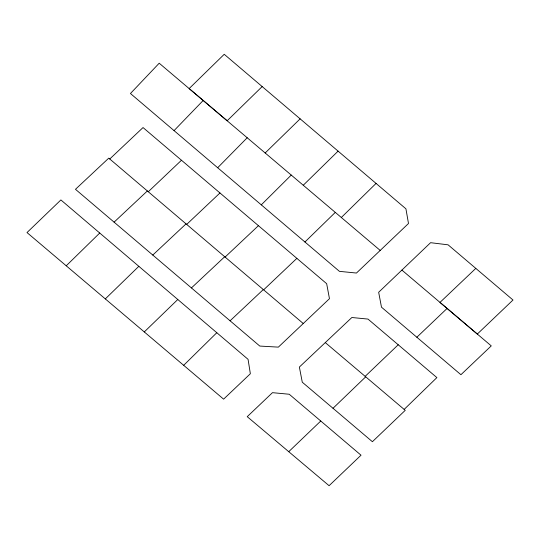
<?xml version="1.0" encoding="UTF-8"?>
<svg xmlns="http://www.w3.org/2000/svg" width="540" height="540" viewBox="0 0 540 540"><rect width="100%" height="100%" fill="white"/><g stroke="black" fill="none" stroke-linecap="round" stroke-linejoin="round"><path stroke-width="0.81" d="M174.062 130.626L203.189 100.467M217.674 167.738L247.205 137.754M261.293 204.856L291.249 175.068M183.668 365.317L216.803 332.721M303.264 185.247L338.094 151.133M341.321 217.499L376.056 183.418M66.224 265.795L99.731 233.024M262.17 86.562L227.158 120.785L189.162 88.574L224.228 54.297L405.925 208.818L408.496 223.499L356.447 273.044L339.431 271.35L130.444 93.508L159.199 63.207L380.207 250.432M265.174 152.975L300.132 118.847M304.931 241.994L335.286 212.389M105.314 298.904L223.607 399.155L250.357 373.734L248.063 359.336L60.885 199.942L27 232.565L105.314 298.904L138.827 266.321M404.156 409.408L436.88 377.602L367.983 319.079L351.851 317.513L299.369 367.058L302.279 382.205L372.398 441.707L405.236 410.326L365.162 376.353L398.23 344.77M144.281 331.938L177.788 299.498M333.011 408.281L365.715 376.826L325.289 342.59M288.738 451.69L329.09 485.703L361.024 455.2L289.238 394.247L272.471 392.668L247.232 416.678L288.738 451.69L320.76 421.018M475.808 268.387L439.985 302.407L477.313 334.058L513 300.01L448.092 244.823L430.583 242.69L378.668 292.268L381.476 307.166L460.924 374.713L491.258 345.883L401.895 270.088M416.846 337.244L447.1 308.435M148.27 191.747L181.474 160.245M263.648 289.838L296.872 258.35M109.755 158.996L143.033 127.561L326.66 283.682L329.461 298.688L278.35 347.132L259.787 346.066L75.472 189.304L108.756 158.146L303.264 323.534M186.685 224.404L219.962 192.969M225.099 257.06L258.431 225.673M230.081 320.807L263.318 289.555M114.095 222.156L147.359 190.971M152.78 255.056L186.05 223.864M191.43 287.928L224.714 256.729"/></g></svg>
